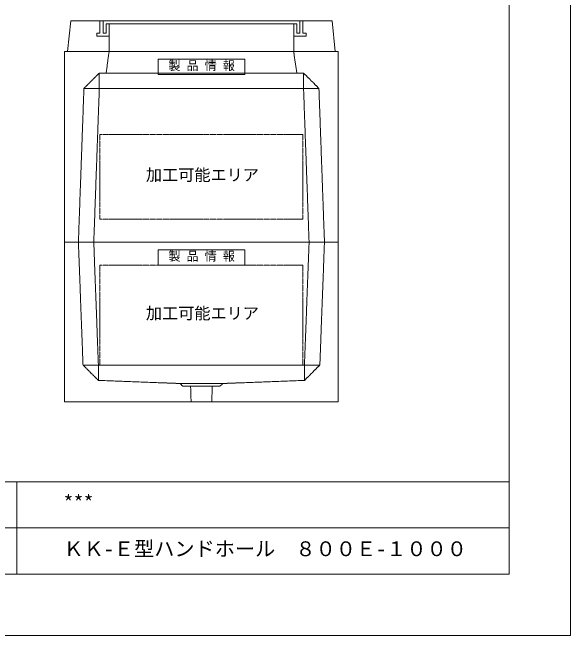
# Model space of a CAD drawing. Units: millimetres, scale not verified. Extents: x -2970 to 2970, y -2100 to 2100.
# Drawn here: x 1156 to 2970, y -2100 to -73 of the extents above; entities that cross this region are included whole.
import ezdxf
from ezdxf.enums import TextEntityAlignment as Align

# ---------------------------------------------------------------- set-up
doc = ezdxf.new("R2010")
doc.units = ezdxf.units.MM
doc.header["$LTSCALE"] = 10
doc.linetypes.add('LONG_DASHED1', pattern=[7, 6, -1])
doc.linetypes.add('LONG_DOUBLE_CHAIN', pattern=[21.8, 18, -1, 0.6, -0.6, 0.6, -1])
for name, color, linetype, lineweight in [('0-0_D-TTL', 7, 'Continuous', 9), ('0-1_Defpoints', 7, 'Continuous', 9), ('0-2_D-TTL-FRAM1', 134, 'Continuous', 9), ('0-3_D-TTL-TXT', 7, 'Continuous', 9), ('0-7_D-STR', 7, 'LONG_DASHED1', 9), ('0-8_D-STR-STR4', 134, 'LONG_DASHED1', 9), ('0-9_D-STR-STR1', 7, 'LONG_DASHED1', 9), ('0-A_D-STR-STR5', 1, 'LONG_DOUBLE_CHAIN', 9)]:
    doc.layers.add(name, color=color, linetype=linetype, lineweight=lineweight)
doc.styles.add('ＭＳ ゴシック', font='')
doc.styles.get('ＭＳ ゴシック').set_extended_font_data('MS Gothic')

# ---------------------------------------------------------------- blocks, each defined once
blk = doc.blocks.new('A$C4DE05FD1')
at = {"layer": '0-0_D-TTL', "color": 134}
for p in [(57400, 38000), (2000, 2000)]:
    blk.add_line(p, (57400, 2000), dxfattribs=at)
at = {"layer": '0-1_Defpoints', "color": 134}
for p in [(59400, 42000), (0, 0)]:
    blk.add_line(p, (59400, 0), dxfattribs=at)
at = {"layer": '0-2_D-TTL-FRAM1'}
for p, q in [((19400, 5000), (57400, 5000)), ((41400, 5000), (41400, 2000)), ((32400, 3500), (57400, 3500))]:
    blk.add_line(p, q, dxfattribs=at)
blk = doc.blocks.new('A$C019679C0')
at = {"layer": '0-7_D-STR', "linetype": 'Continuous'}
for p, q in [((-4350, 0), (-4250, 1000)), ((4250, 1000), (-4250, 1000)), ((4350, 0), (4250, 1000)), ((-4350, 0), (4350, 0))]:
    blk.add_line(p, q, dxfattribs=at)
at = {"layer": '0-7_D-STR'}
for p, q in [((-3000, 0), (-3000, 900)), ((3000, 900), (3000, 0))]:
    blk.add_line(p, q, dxfattribs=at)
at = {"layer": '0-8_D-STR-STR4'}
for points in [[(-3300, 1000), (-3300, 600), (-3400, 600), (-3400, 500), (-3000, 500)], [(-3000, 900), (-3100, 900), (-3100, 600), (-3200, 600), (-3200, 1000)], [(-3000, 900), (3000, 900), (3100, 900)], [(3300, 1000), (3300, 600), (3400, 600), (3400, 500), (3000, 500)], [(3100, 900), (3100, 600), (3200, 600), (3200, 1000)]]:
    blk.add_lwpolyline(points, dxfattribs=at)
blk = doc.blocks.new('A$C3FC15DFF')
at = {"layer": '0-9_D-STR-STR1', "linetype": 'Continuous'}
blk.add_lwpolyline([(-1410, 0), (1410, 0), (1410, -500), (-1410, -500)], close=True, dxfattribs=at)
at = {"layer": '0-9_D-STR-STR1', "style": 'ＭＳ ゴシック'}
blk.add_text('製 品 情 報', height=288.6, dxfattribs=at).set_placement((-1074.8, -441.3), align=Align.BOTTOM_LEFT)
blk = doc.blocks.new('A$C68A7296D')
at = {"layer": '0-7_D-STR'}
for p, q in [((-3000, 6200), (-3100, 5500)), ((3000, 6200), (3100, 5500)), ((-3820, 5000), (-3320, 5500)), ((-3320, 5000), (-3320, 5500)), ((3320, 5500), (-3320, 5500)), ((3320, 5000), (3320, 5500)), ((3820, 5000), (3320, 5500)), ((-3820, 5000), (-4000, 0)), ((3820, 5000), (-3820, 5000)), ((-3320, 5000), (-3500, 0)), ((3320, 5000), (3500, 0)), ((3820, 5000), (4000, 0))]:
    blk.add_line(p, q, dxfattribs=at)
at = {"layer": '0-7_D-STR', "linetype": 'Continuous'}
for p, q in [((4450, 0), (4450, 6200)), ((-4450, 0), (4450, 0))]:
    blk.add_line(p, q, dxfattribs=at)
blk.add_lwpolyline([(-4450, 0), (-4450, 6200), (4450, 6200)], dxfattribs=at)
at = {"layer": '0-A_D-STR-STR5'}
for p, q in [((-3300, 3500), (-3300, 750)), ((3300, 3500), (-3300, 3500))]:
    blk.add_line(p, q, dxfattribs=at)
blk.add_lwpolyline([(3300, 3500), (3300, 750), (-3300, 750)], dxfattribs=at)
at = {"layer": '0-9_D-STR-STR1'}
blk.add_blockref('A$C3FC15DFF', (0, 5950), dxfattribs=at)
blk = doc.blocks.new('A$C70BE0297')
at = {"layer": '0-7_D-STR', "linetype": 'Continuous'}
for p, q in [((4450, 0), (-4450, 0)), ((-4450, -5200), (-4450, 0)), ((4450, -5200), (4450, 0)), ((4450, -5200), (-4450, -5200))]:
    blk.add_line(p, q, dxfattribs=at)
at = {"layer": '0-7_D-STR'}
for p, q in [((-4000, 0), (-3850, -4000)), ((-3500, 0), (-3350, -4000)), ((3500, 0), (3350, -4000)), ((4000, 0), (3850, -4000)), ((3850, -4000), (-3850, -4000)), ((-3350, -4500), (-3850, -4000)), ((-3350, -4500), (-3350, -4000)), ((3350, -4500), (3350, -4000)), ((3350, -4500), (3850, -4000)), ((-3350, -4500), (-700, -4600)), ((-600, -4690), (-700, -4600)), ((700, -4600), (-700, -4600)), ((600, -4690), (700, -4600)), ((3350, -4500), (700, -4600)), ((600, -4690), (-600, -4690)), ((-336.2, -5200), (-352.5, -4690)), ((336.2, -5200), (352.5, -4690))]:
    blk.add_line(p, q, dxfattribs=at)
at = {"layer": '0-A_D-STR-STR5'}
for p, q in [((3300, -750), (3300, -4000)), ((3300, -4000), (-3300, -4000))]:
    blk.add_line(p, q, dxfattribs=at)
blk.add_lwpolyline([(3300, -750), (-3300, -750), (-3300, -4000)], dxfattribs=at)
at = {"layer": '0-9_D-STR-STR1'}
blk.add_blockref('A$C3FC15DFF', (0, -250), dxfattribs=at)

msp = doc.modelspace()

# ---------------------------------------------------------------- block references
at = {"layer": '0-0_D-TTL', "xscale": 0.1, "yscale": 0.1}
msp.add_blockref('A$C4DE05FD1', (-2970, -2100), dxfattribs=at)
at = {"layer": '0-7_D-STR', "xscale": 0.1, "yscale": 0.1}
for name, p in [('A$C019679C0', (1770, -200)), ('A$C68A7296D', (1770, -820)), ('A$C70BE0297', (1770, -820))]:
    msp.add_blockref(name, p, dxfattribs=at)

# ---------------------------------------------------------------- texts
at = {"layer": '0-3_D-TTL-TXT', "style": 'ＭＳ ゴシック'}
for s, p in [('***', (1321.32, -1706.2)), ('ＫＫ-Ｅ型ハンドホール\u3000８００Ｅ-１０００', (1321.32, -1856.2))]:
    msp.add_text(s, height=48.09, dxfattribs=at).set_placement(p, align=Align.BOTTOM_LEFT)
at = {"layer": '0-A_D-STR-STR5', "style": 'ＭＳ ゴシック'}
for p in [(1589.52, -632.16), (1589.52, -1082.28)]:
    msp.add_text('加工可能エリア', height=38.49, dxfattribs=at).set_placement(p, align=Align.BOTTOM_LEFT)

doc.saveas('drawing.dxf')
